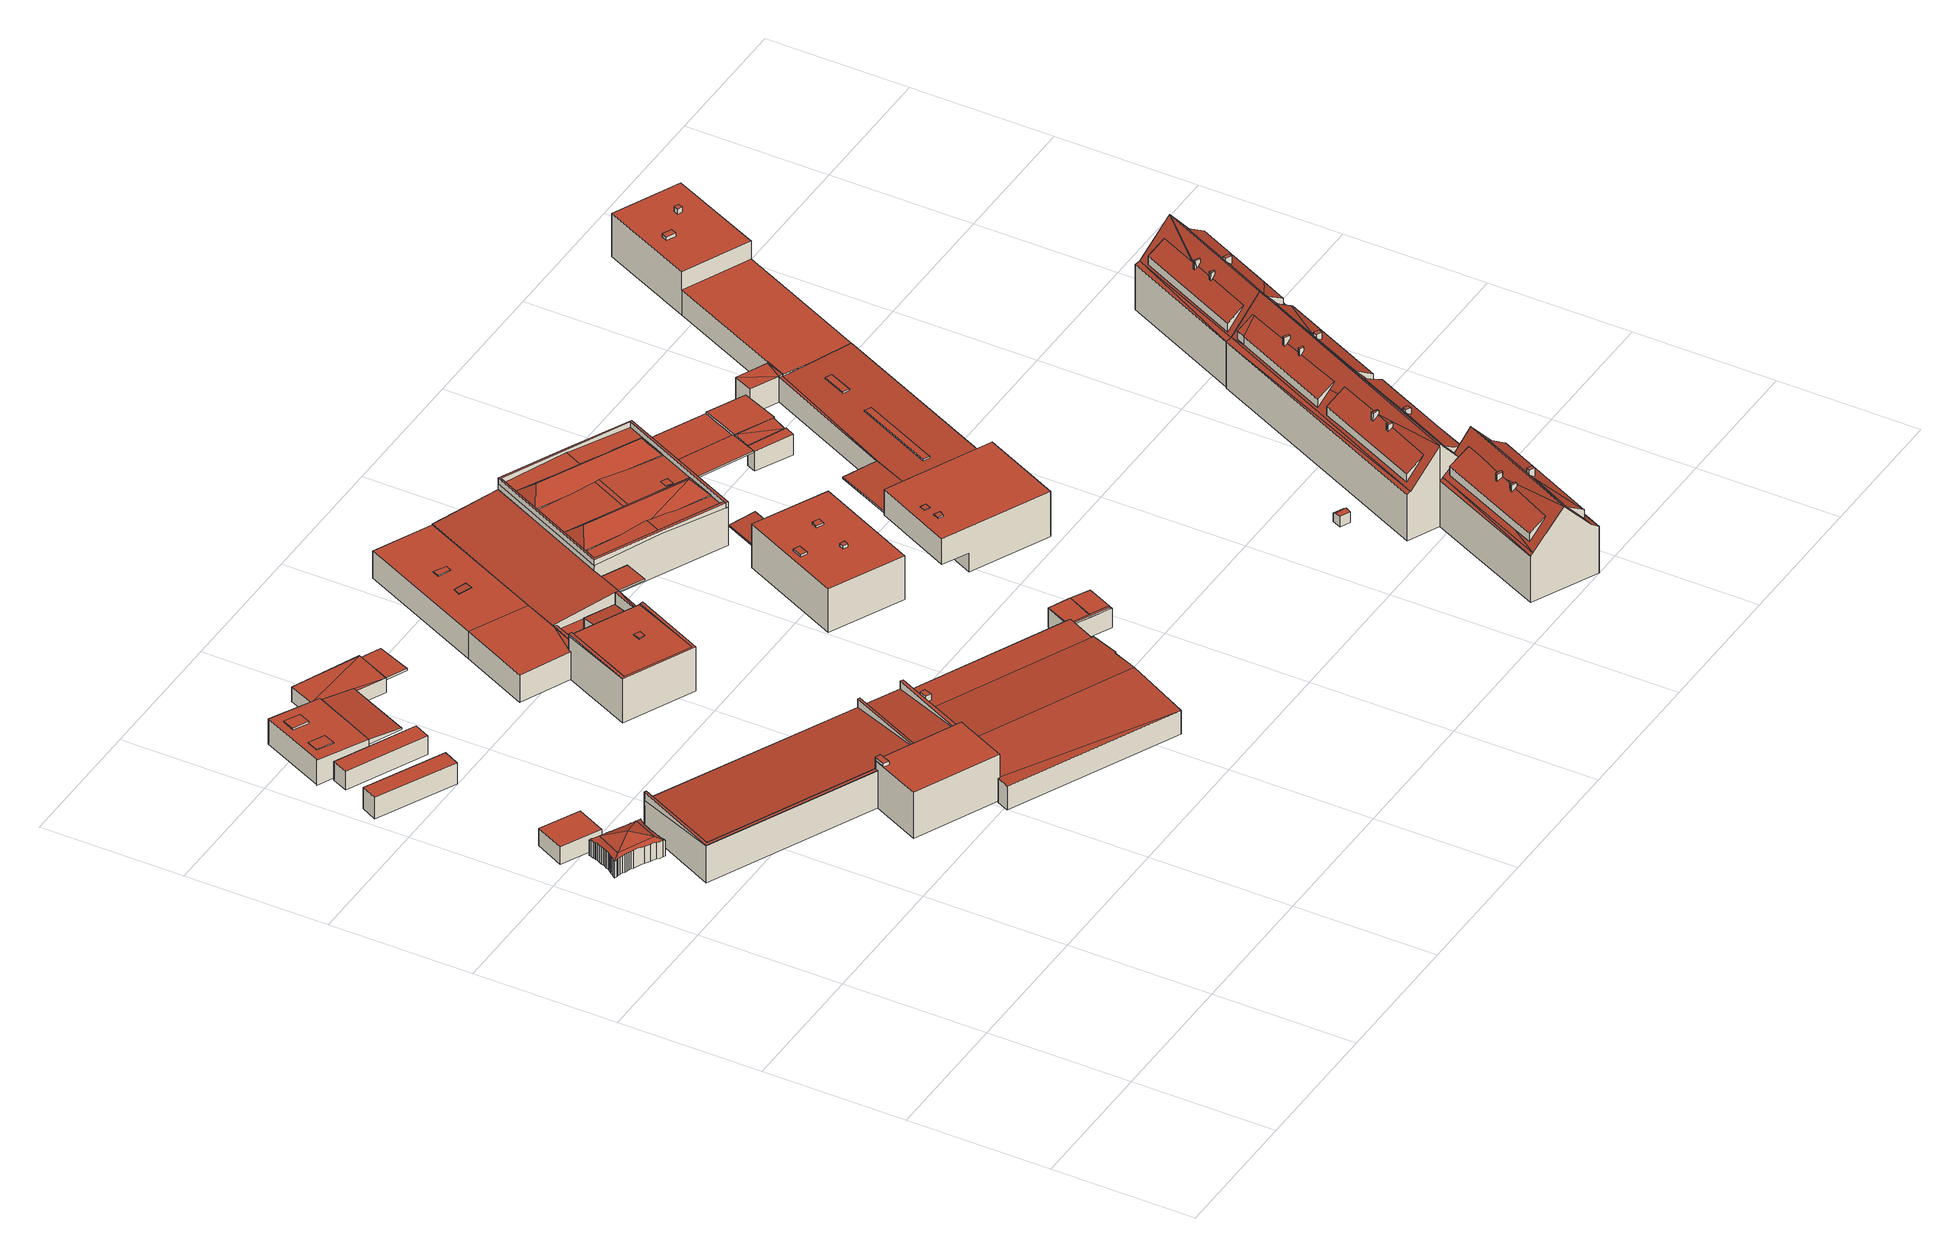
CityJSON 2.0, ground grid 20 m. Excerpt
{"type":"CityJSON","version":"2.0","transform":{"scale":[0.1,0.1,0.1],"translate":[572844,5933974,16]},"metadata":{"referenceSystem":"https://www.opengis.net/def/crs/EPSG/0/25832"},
"CityObjects":{
"building1":{"type":"Building","attributes":{"Grundfläche 2D":"33.436313","Grundhöhe NN":"16.638"},"geometry":[{"type":"Solid","lod":"3","boundaries":[[[[0,1,2,3,4,5,6,7,8,9,10,11,12,13,14,15,16,17,18,19,20,21,22]],[[23,24,25,26,27,28,29,30,31,32,0,22,33,34,35,36,37,38,39,40,41,42,43]],[[44,45,46,47,48,49,50,51,32,31,52,53,54,55,56,57,58,59,60,61,62,63,64]],[[65,66,67,68,69,70,71,72,73,74,75,76,77,78,79,80,81,82,2,1,51,50,83]],[[84,32,51]],[[84,51,1]],[[84,0,32]],[[84,1,0]],[[33,22,85,86]],[[34,33,86,87]],[[35,34,87,88]],[[89,37,36,35,88,90]],[[91,39,38,37,89,92]],[[40,39,91,93]],[[94,43,42,41,40,93,95]],[[23,43,94,96]],[[24,23,96,97]],[[25,24,97,98]],[[26,25,98,99]],[[27,26,99,100]],[[28,27,100,101]],[[29,28,101,102]],[[30,29,102,103]],[[31,30,103,104]],[[52,31,104,105]],[[106,54,53,52,105,107]],[[55,54,106,108]],[[56,55,108,109]],[[57,56,109,110]],[[111,59,58,57,110,112]],[[113,61,60,59,111,114]],[[62,61,113,115]],[[63,62,115,116]],[[64,63,116,117]],[[44,64,117,118]],[[45,44,118,119]],[[46,45,119,120]],[[47,46,120,121]],[[48,47,121,122]],[[49,48,122,123]],[[50,49,123,124]],[[83,50,124,125]],[[65,83,125,126]],[[66,65,126,127]],[[67,66,127,128]],[[68,67,128,129]],[[69,68,129,130]],[[70,69,130,131]],[[71,70,131,132]],[[72,71,132,133]],[[134,135,136,76,75,74,73,72,133,137]],[[138,78,77,76,136,139]],[[140,80,79,78,138,141]],[[142,82,81,80,140,143]],[[2,82,142,144]],[[3,2,144,145]],[[4,3,145,146]],[[5,4,146,147]],[[6,5,147,148]],[[7,6,148,149]],[[8,7,149,150]],[[9,8,150,151]],[[10,9,151,152]],[[153,154,155,14,13,12,11,10,152,156]],[[15,14,155,157]],[[16,15,157,158]],[[17,16,158,159]],[[18,17,159,160]],[[19,18,160,161]],[[20,19,161,162]],[[22,21,163,85]],[[21,20,162,163]],[[141,138,139,136,135,134,137,133,132,131,130,129,128,127,126,125,124,123,122,121,120,119,118,117,116,115,113,114,111,112,110,109,108,106,107,105,104,103,102,101,100,99,98,97,96,94,95,93,91,92,89,90,88,87,86,85,163,162,161,160,159,158,157,155,154,153,156,152,151,150,149,148,147,146,145,144,142,143,140]]]],"semantics":{"surfaces":[{"type":"RoofSurface"},{"type":"WallSurface"},{"type":"GroundSurface"}],"values":[[0,0,0,0,0,0,0,0,1,1,1,1,1,1,1,1,1,1,1,1,1,1,1,1,1,1,1,1,1,1,1,1,1,1,1,1,1,1,1,1,1,1,1,1,1,1,1,1,1,1,1,1,1,1,1,1,1,1,1,1,1,1,1,1,1,1,1,1,1,1,1,1,2]]}}]},
"building2":{"type":"Building","attributes":{"Grundfläche 2D":"27.912880","Grundhöhe NN":"16.638"},"geometry":[{"type":"Solid","lod":"3","boundaries":[[[[164,165,166,167]],[[168,169,167,166]],[[169,170,164,167]],[[170,171,165,164]],[[171,168,166,165]],[[171,170,169,168]]]],"semantics":{"surfaces":[{"type":"RoofSurface"},{"type":"WallSurface"},{"type":"GroundSurface"}],"values":[[0,1,1,1,1,2]]}}]},
"building3":{"type":"Building","attributes":{"Grundfläche 2D":"29.314275","Grundhöhe NN":"16.626"},"geometry":[{"type":"Solid","lod":"3","boundaries":[[[[172,173,174,175]],[[176,177,175,174]],[[177,178,172,175]],[[178,179,173,172]],[[179,176,174,173]],[[179,178,177,176]]]],"semantics":{"surfaces":[{"type":"RoofSurface"},{"type":"WallSurface"},{"type":"GroundSurface"}],"values":[[0,1,1,1,1,2]]}}]},
"building4":{"type":"Building","attributes":{"Grundfläche 2D":"29.510464","Grundhöhe NN":"16.662"},"geometry":[{"type":"Solid","lod":"3","boundaries":[[[[180,181,182,183]],[[184,185,183,182]],[[185,186,180,183]],[[186,187,181,180]],[[187,184,182,181]],[[187,186,185,184]]]],"semantics":{"surfaces":[{"type":"RoofSurface"},{"type":"WallSurface"},{"type":"GroundSurface"}],"values":[[0,1,1,1,1,2]]}}]},
"building5":{"type":"Building","attributes":{"Grundfläche 2D":"593.876796","Grundhöhe NN":"16.412"},"children":["building5-1","building5-2","building5-3"],"geometry":[{"type":"Solid","lod":"3","boundaries":[[[[188,189,190,191,192,193]],[[194,195,196,197,198,199,200,201,202,203,204,205,206]],[[207,208,198]],[[208,199,198]],[[209,210,211,212,213,214,215,216]],[[206,205,192,191]],[[205,204,193,192]],[[188,193,204,217]],[[217,218,189,188]],[[218,219,190,189]],[[208,207,220,221]],[[200,199,208,221,222]],[[217,204,203,202,201,200,222,223]],[[218,217,223,224]],[[219,218,224,225]],[[220,207,198,226,210,209,216,215,227,228]],[[197,196,195,194,206,191,212,211,210,226,198]],[[219,225,229,214,213,212,191,190]],[[215,214,229,227]],[[227,229,225,224,223,222,221,220,228]]]],"semantics":{"surfaces":[{"type":"RoofSurface"},{"type":"WallSurface"},{"type":"GroundSurface"}],"values":[[0,0,0,0,0,1,1,1,1,1,1,1,1,1,1,1,1,1,1,2]]}}]},
"building5-1":{"type":"BuildingInstallation","parents":["building5"],"geometry":[{"type":"MultiSurface","lod":"3","boundaries":[[[230,231,232,233]],[[233,232,196,202]],[[230,233,202,203]],[[231,230,203,195]],[[232,231,195,196]]],"semantics":{"surfaces":[{"type":"RoofSurface"},{"type":"WallSurface"}],"values":[0,1,1,1,1]}}]},
"building5-2":{"type":"BuildingInstallation","parents":["building5"],"geometry":[{"type":"MultiSurface","lod":"3","boundaries":[[[234,235,236,237,238,226,239]],[[200,201,237,236]],[[201,240,197,238,237]],[[197,198,226,238]],[[226,198,207,239]],[[207,208,234,239]],[[208,199,200,236,235,234]]],"semantics":{"surfaces":[{"type":"RoofSurface"},{"type":"WallSurface"}],"values":[0,1,1,1,1,1,1]}}]},
"building5-3":{"type":"BuildingInstallation","parents":["building5"],"geometry":[{"type":"MultiSurface","lod":"3","boundaries":[[[241,242,243,244]],[[213,245,242,241]],[[243,242,245,211]],[[211,212,244,243]],[[212,213,241,244]]],"semantics":{"surfaces":[{"type":"RoofSurface"},{"type":"WallSurface"}],"values":[0,1,1,1,1]}}]},
"building6":{"type":"Building","attributes":{"Grundfläche 2D":"131.940688","Grundhöhe NN":"16.662"},"children":["building6-1","building6-2","building6-3","building6-4","building6-5"],"geometry":[{"type":"Solid","lod":"3","boundaries":[[[[246,247,248,249,250,251,252]],[[253,254,255,256]],[[254,253,257]],[[258,257,259]],[[254,257,258]],[[256,260,261,262,253]],[[257,253,262,261,263,259]],[[258,259,263,264]],[[264,265,266,255,254,258]],[[249,248,256,255,266,265,267,250]],[[268,252,251,250,267,269]],[[252,268,270,271,246]],[[260,256,248,247,246,271,270]],[[268,269,267,265,264,263,261,260,270]]]],"semantics":{"surfaces":[{"type":"RoofSurface"},{"type":"WallSurface"},{"type":"GroundSurface"}],"values":[[0,0,0,0,0,1,1,1,1,1,1,1,1,2]]}}]},
"building6-1":{"type":"BuildingInstallation","parents":["building6"],"geometry":[{"type":"MultiSurface","lod":"3","boundaries":[[[272,273,274,275]],[[275,274,276,277]],[[272,275,277,278]],[[273,272,278,279]],[[274,273,279,276]]],"semantics":{"surfaces":[{"type":"RoofSurface"},{"type":"WallSurface"}],"values":[0,1,1,1,1]}}]},
"building6-2":{"type":"BuildingInstallation","parents":["building6"],"geometry":[{"type":"MultiSurface","lod":"3","boundaries":[[[280,281,282,283]],[[283,282,284,285]],[[285,286,280,283]],[[281,280,286,287]],[[287,284,282,281]]],"semantics":{"surfaces":[{"type":"RoofSurface"},{"type":"WallSurface"}],"values":[0,1,1,1,1]}}]},
"building6-3":{"type":"BuildingInstallation","parents":["building6"],"geometry":[{"type":"MultiSurface","lod":"3","boundaries":[[[288,289,253,290]],[[291,262,253,289]],[[262,292,290,253]],[[292,293,288,290]],[[293,291,289,288]],[[291,293,292,262]]],"semantics":{"surfaces":[{"type":"RoofSurface"},{"type":"WallSurface"},{"type":"OuterCeilingSurface"}],"values":[0,1,1,1,1,2]}}]},
"building6-4":{"type":"BuildingInstallation","parents":["building6"],"geometry":[{"type":"MultiSurface","lod":"3","boundaries":[[[294,255,254,295]],[[296,266,255,294]],[[297,298,295,254]],[[298,296,294,295]],[[266,297,254,255]],[[266,296,298,297]]],"semantics":{"surfaces":[{"type":"RoofSurface"},{"type":"WallSurface"},{"type":"OuterCeilingSurface"}],"values":[0,1,1,1,1,2]}}]},
"building6-5":{"type":"BuildingInstallation","parents":["building6"],"geometry":[{"type":"MultiSurface","lod":"3","boundaries":[[[299,247,246,300]],[[271,301,300,246]],[[301,302,299,300]],[[302,303,247,299]],[[303,271,246,247]],[[303,302,301,271]]],"semantics":{"surfaces":[{"type":"RoofSurface"},{"type":"WallSurface"},{"type":"OuterCeilingSurface"}],"values":[0,1,1,1,1,2]}}]},
"building7":{"type":"Building","attributes":{"Grundfläche 2D":"566.481552","Grundhöhe NN":"16.258"},"children":["building7-1"],"geometry":[{"type":"Solid","lod":"3","boundaries":[[[[304,305,306,307]],[[308,309,306,305]],[[310,311,312,313,314,315,304,307,316]],[[317,318,319,313,312]],[[320,316,307,306,321,322]],[[310,316,320,323]],[[311,310,323,324]],[[312,311,324,325]],[[317,312,325,326]],[[327,319,318,317,326,328]],[[314,313,319,327,329]],[[315,314,329,330]],[[331,305,304,315,330,332]],[[308,305,331,333]],[[309,308,333,334]],[[306,309,334,321]],[[326,325,324,323,320,322,321,334,333,331,332,330,329,327,328]]]],"semantics":{"surfaces":[{"type":"RoofSurface"},{"type":"WallSurface"},{"type":"GroundSurface"}],"values":[[0,0,0,0,1,1,1,1,1,1,1,1,1,1,1,1,2]]}}]},
"building7-1":{"type":"BuildingInstallation","parents":["building7"],"geometry":[{"type":"MultiSurface","lod":"3","boundaries":[[[335,336,337,338]],[[338,337,339,340]],[[335,338,340,341]],[[336,335,341,342]],[[337,336,342,339]]],"semantics":{"surfaces":[{"type":"RoofSurface"},{"type":"WallSurface"}],"values":[0,1,1,1,1]}}]},
"building8":{"type":"Building","attributes":{"Grundfläche 2D":"681.364540","Grundhöhe NN":"16.301"},"children":["building8-1","building8-2","building8-3","building8-4","building8-5","building8-6","building8-7"],"geometry":[{"type":"Solid","lod":"3","boundaries":[[[[343,344,345,346,347,348,349,350,351]],[[352,353,354,355]],[[356,357,358,359,348,347,360,361,362]],[[363,364,365,366,367,368,369,370,371,372]],[[352,373,374,375,376,353]],[[377,376,375]],[[378,379,380,381,382,383,384,385,386]],[[346,345,361,360]],[[346,360,347]],[[349,348,359]],[[350,349,359,358]],[[343,351,350,358,387]],[[344,361,345]],[[381,380,379,378,367,388,389,390]],[[381,390,391,354,382]],[[376,384,383,382,354,353]],[[385,384,376,370,369,368,367,378,386]],[[355,354,391,392]],[[352,355,392,393]],[[373,352,393,394]],[[374,373,394,395]],[[377,371,370,376]],[[358,357,356,362,396,366,365,364,363,372,371,377,375]],[[395,397,343,387,358,375,374]],[[397,398,344,343]],[[362,361,344,398,399,366,396]],[[367,366,399,388]],[[391,390,389,388,399,398,397,395,394,393,392]]]],"semantics":{"surfaces":[{"type":"RoofSurface"},{"type":"WallSurface"},{"type":"GroundSurface"}],"values":[[0,0,0,0,0,0,0,1,1,1,1,1,1,1,1,1,1,1,1,1,1,1,1,1,1,1,1,2]]}}]},
"building8-1":{"type":"BuildingInstallation","parents":["building8"],"geometry":[{"type":"MultiSurface","lod":"3","boundaries":[[[400,401,384,402]],[[402,384,376,370,371,377]],[[371,372,400,402,377]],[[401,400,372,369]],[[370,376,384,401,369]]],"semantics":{"surfaces":[{"type":"RoofSurface"},{"type":"WallSurface"}],"values":[0,1,1,1,1]}}]},
"building8-2":{"type":"BuildingInstallation","parents":["building8"],"geometry":[{"type":"MultiSurface","lod":"3","boundaries":[[[403,378,386]],[[396,378,403]],[[368,386,378,367]],[[368,365,403,386]],[[365,366,396,403]],[[378,396,366,367]]],"semantics":{"surfaces":[{"type":"RoofSurface"},{"type":"WallSurface"}],"values":[0,0,1,1,1,1]}}]},
"building8-3":{"type":"BuildingInstallation","parents":["building8"],"geometry":[{"type":"MultiSurface","lod":"3","boundaries":[[[404,405,406,407]],[[364,408,407,406]],[[404,407,408,409]],[[409,363,405,404]],[[364,406,405,363]]],"semantics":{"surfaces":[{"type":"RoofSurface"},{"type":"WallSurface"}],"values":[0,1,1,1,1]}}]},
"building8-4":{"type":"BuildingInstallation","parents":["building8"],"geometry":[{"type":"MultiSurface","lod":"3","boundaries":[[[410,411,412,413]],[[414,415,413,412]],[[410,413,415,416]],[[411,410,416,417]],[[417,414,412,411]]],"semantics":{"surfaces":[{"type":"RoofSurface"},{"type":"WallSurface"}],"values":[0,1,1,1,1]}}]},
"building8-5":{"type":"BuildingInstallation","parents":["building8"],"geometry":[{"type":"MultiSurface","lod":"3","boundaries":[[[418,419,420,421]],[[421,420,422,423]],[[423,424,418,421]],[[419,418,424,425]],[[425,422,420,419]]],"semantics":{"surfaces":[{"type":"RoofSurface"},{"type":"WallSurface"}],"values":[0,1,1,1,1]}}]},
"building8-6":{"type":"BuildingInstallation","parents":["building8"],"geometry":[{"type":"MultiSurface","lod":"3","boundaries":[[[426,427,428,429]],[[429,428,430,431]],[[429,431,432,426]],[[432,433,427,426]],[[433,430,428,427]]],"semantics":{"surfaces":[{"type":"RoofSurface"},{"type":"WallSurface"}],"values":[0,1,1,1,1]}}]},
"building8-7":{"type":"BuildingInstallation","parents":["building8"],"geometry":[{"type":"MultiSurface","lod":"3","boundaries":[[[434,435,436,437]],[[438,439,437,436]],[[439,440,434,437]],[[440,441,435,434]],[[441,438,436,435]],[[441,440,439,438]]],"semantics":{"surfaces":[{"type":"RoofSurface"},{"type":"WallSurface"},{"type":"OuterCeilingSurface"}],"values":[0,1,1,1,1,2]}}]},
"building9":{"type":"Building","attributes":{"Grundfläche 2D":"28.360470","Grundhöhe NN":"16.217"},"children":["building9-1"],"geometry":[{"type":"Solid","lod":"3","boundaries":[[[[442,443,444]],[[445,446,447,448,449,450,443,442]],[[448,447,451,449]],[[451,447,452,453,454,449]],[[442,444,455,456]],[[445,442,456,457]],[[458,453,452,447,446,445,457,459]],[[454,453,458,460]],[[461,462,443,450,449,454,460,463]],[[444,443,462,455]],[[462,461,463,460,458,459,457,456,455]]]],"semantics":{"surfaces":[{"type":"RoofSurface"},{"type":"WallSurface"},{"type":"GroundSurface"}],"values":[[0,0,0,0,1,1,1,1,1,1,2]]}}]},
"building9-1":{"type":"BuildingInstallation","parents":["building9"],"geometry":[{"type":"MultiSurface","lod":"3","boundaries":[[[464,465,466,467,468,469,470]],[[447,452,468,467,446]],[[452,471,469,468]],[[470,469,471,451]],[[464,470,451,448]],[[465,464,448,472]],[[472,473,446,467,466,465]]],"semantics":{"surfaces":[{"type":"RoofSurface"},{"type":"WallSurface"}],"values":[0,1,1,1,1,1,1]}}]},
"building10":{"type":"Building","attributes":{"Grundfläche 2D":"180.081010","Grundhöhe NN":"16.484"},"children":["building10-1","building10-2","building10-3","building10-4","building10-5"],"geometry":[{"type":"Solid","lod":"3","boundaries":[[[[474,475,476,477]],[[477,478,479,474]],[[474,479,480,475]],[[476,475,480,481]],[[477,476,481,478]],[[479,478,481,480]]]],"semantics":{"surfaces":[{"type":"RoofSurface"},{"type":"WallSurface"},{"type":"GroundSurface"}],"values":[[0,1,1,1,1,2]]}}]},
"building10-1":{"type":"BuildingInstallation","parents":["building10"],"geometry":[{"type":"MultiSurface","lod":"3","boundaries":[[[482,483,484,485]],[[486,487,485,484]],[[487,488,482,485]],[[483,482,488,489]],[[484,483,489,486]]],"semantics":{"surfaces":[{"type":"RoofSurface"},{"type":"WallSurface"}],"values":[0,1,1,1,1]}}]},
"building10-2":{"type":"BuildingInstallation","parents":["building10"],"geometry":[{"type":"MultiSurface","lod":"3","boundaries":[[[490,491,492,493]],[[493,492,494,495]],[[490,493,495,496]],[[491,490,496,497]],[[492,491,497,494]]],"semantics":{"surfaces":[{"type":"RoofSurface"},{"type":"WallSurface"}],"values":[0,1,1,1,1]}}]},
"building10-3":{"type":"BuildingInstallation","parents":["building10"],"geometry":[{"type":"MultiSurface","lod":"3","boundaries":[[[498,499,500,501]],[[501,500,502,503]],[[498,501,503,504]],[[499,498,504,505]],[[500,499,505,502]]],"semantics":{"surfaces":[{"type":"RoofSurface"},{"type":"WallSurface"}],"values":[0,1,1,1,1]}}]},
"building10-4":{"type":"BuildingInstallation","parents":["building10"],"geometry":[{"type":"MultiSurface","lod":"3","boundaries":[[[506,507,508,509]],[[510,511,509,508]],[[511,512,506,509]],[[512,513,507,506]],[[513,510,508,507]],[[513,512,511,510]]],"semantics":{"surfaces":[{"type":"RoofSurface"},{"type":"WallSurface"},{"type":"OuterCeilingSurface"}],"values":[0,1,1,1,1,2]}}]},
"building10-5":{"type":"BuildingInstallation","parents":["building10"],"geometry":[{"type":"MultiSurface","lod":"3","boundaries":[[[514,515,516,517]],[[518,519,516,515]],[[519,520,517,516]],[[520,521,514,517]],[[521,518,515,514]],[[518,521,520,519]]],"semantics":{"surfaces":[{"type":"RoofSurface"},{"type":"WallSurface"},{"type":"OuterCeilingSurface"}],"values":[0,1,1,1,1,2]}}]},
"building11":{"type":"Building","attributes":{"Grundfläche 2D":"397.607026","Grundhöhe NN":"16.667"},"children":["building11-1","building11-2"],"geometry":[{"type":"MultiSurface","lod":"3","boundaries":[[[522,523,524]],[[524,523,525,526,527]],[[528,529,523,522,530,531]],[[529,528,532,533,534]],[[535,525,523,529,536,537,538]],[[536,529,534]],[[539,540,541]],[[540,542,543,544,545,546,547,548,541]],[[549,550,551,552,542,540,539,553,554]],[[543,542,552]],[[555,556,557,558,559,560,561,562,563]],[[564,565,535,538,537,566,567,533,532,554,553,568,569,548,547,546,570,571]],[[554,532,528,549]],[[572,527,526,525,535,565,573,574,575,576,577,570,546,545,544,578,579,580,581,551,550,549,528,531,530,582]],[[573,583,574]],[[584,574,583]],[[585,574,584]],[[586,587,575]],[[575,587,576]],[[572,582,522,524]],[[582,530,522]],[[534,533,567]],[[567,566,536,534]],[[566,537,536]],[[524,527,572]],[[569,568,539,541]],[[568,553,539]],[[581,552,551]],[[579,543,552,581,580]],[[543,579,578]],[[543,578,544]],[[541,548,569]],[[565,564,559,558,573]],[[560,559,564,571]],[[570,577,576,561,560,571]],[[588,589,555,563,562,587]],[[589,590,556,555]],[[590,591,583,557,556]],[[590,589,592,593]],[[594,585,584,583,591,590,593,595]],[[586,575,574,585,594,596]],[[597,592,589,588,587,586,596,598]],[[592,597,598,596,594,595,593]]],"semantics":{"surfaces":[{"type":"RoofSurface"},{"type":"WallSurface"},{"type":"GroundSurface"}],"values":[0,0,0,0,0,0,0,0,0,0,0,0,0,0,0,0,0,0,0,1,1,1,1,1,1,1,1,1,1,1,1,1,1,1,1,1,1,1,1,1,1,1,2]}}]},
"building11-1":{"type":"BuildingInstallation","parents":["building11"],"geometry":[{"type":"MultiSurface","lod":"3","boundaries":[[[558,557,599,600,601,562,561]],[[585,574,575,586,601,600]],[[586,587,562,601]],[[602,573,558,561,576,603]],[[583,584,585,600,599,557]]],"semantics":{"surfaces":[{"type":"RoofSurface"},{"type":"WallSurface"}],"values":[0,1,1,1,1]}}]},
"building11-2":{"type":"BuildingInstallation","parents":["building11"],"geometry":[{"type":"MultiSurface","lod":"3","boundaries":[[[604,605,606,607]],[[606,605,608,609]],[[604,607,610,611]],[[607,606,609,610]],[[605,604,611,608]]],"semantics":{"surfaces":[{"type":"RoofSurface"},{"type":"WallSurface"}],"values":[0,1,1,1,1]}}]},
"building12":{"type":"Building","attributes":{"Grundfläche 2D":"97.226725","Grundhöhe NN":"16.680"},"children":["building12-1","building12-2"],"geometry":[{"type":"Solid","lod":"3","boundaries":[[[[612,613,614,615,616]],[[617,618,619,620]],[[620,619,621,596]],[[617,620,596,622]],[[618,617,622,623]],[[613,624,621,619,614]],[[623,625,626,627,628,615,614,619,618]],[[627,626,625,629,630,612,616,615,628]],[[613,612,630,624]],[[625,623,622,596,621,624,630,629]]]],"semantics":{"surfaces":[{"type":"RoofSurface"},{"type":"WallSurface"},{"type":"GroundSurface"}],"values":[[0,0,1,1,1,1,1,1,1,2]]}}]},
"building12-1":{"type":"BuildingInstallation","parents":["building12"],"geometry":[{"type":"MultiSurface","lod":"3","boundaries":[[[615,631,616]],[[632,631,615]],[[616,631,633,634]],[[615,616,634,627,628]],[[615,628,635,632]],[[633,631,632,635,636]],[[636,627,634,633]]],"semantics":{"surfaces":[{"type":"RoofSurface"},{"type":"WallSurface"},{"type":"OuterCeilingSurface"}],"values":[0,0,1,1,1,1,2]}}]},
"building12-2":{"type":"BuildingInstallation","parents":["building12"],"geometry":[{"type":"MultiSurface","lod":"3","boundaries":[[[637,635,628,638,639,640]],[[639,638,618,617]],[[640,639,617,641]],[[637,640,641,642]],[[628,627,626,618,638]],[[635,637,642,643,636]],[[627,636,643,626]],[[618,626,643,642,641,617]]],"semantics":{"surfaces":[{"type":"RoofSurface"},{"type":"WallSurface"},{"type":"OuterCeilingSurface"}],"values":[0,1,1,1,1,1,1,2]}}]},
"building13":{"type":"Building","attributes":{"Grundfläche 2D":"8.537221","Grundhöhe NN":"16.680"},"geometry":[{"type":"Solid","lod":"3","boundaries":[[[[644,645,646,631,632]],[[646,645,647,648]],[[636,635,632,631,646,648,649,643]],[[632,635,636,643,649,650,644]],[[645,644,650,647]],[[648,647,650,649]]]],"semantics":{"surfaces":[{"type":"RoofSurface"},{"type":"WallSurface"},{"type":"GroundSurface"}],"values":[[0,1,1,1,1,2]]}}]},
"building14":{"type":"Building","attributes":{"Grundfläche 2D":"469.743127","Grundhöhe NN":"16.338"},"children":["building14-1","building14-2","building14-3","building14-4"],"geometry":[{"type":"Solid","lod":"3","boundaries":[[[[651,652,653,654,655]],[[656,657,658,659,660]],[[661,662,663,664,665],[666,667,668,669,670,671]],[[661,672,673,674]],[[674,662,661]],[[675,676,677]],[[678,676,675]],[[678,675,679]],[[678,679,680]],[[653,652,651,668,667,666]],[[670,654,653,666,671]],[[655,654,670,669]],[[669,668,651,655]],[[665,664,681,682]],[[661,665,682,683]],[[672,661,683,684]],[[673,685,686,687,674]],[[688,689,662,674,687,686]],[[690,691,663,662,689,688]],[[656,660,692,693]],[[693,681,664,663,691,690,694,695,696,658,657,656]],[[696,697,659,658]],[[698,699,692,660,659,697]],[[676,672,684,700,677]],[[701,679,675,677,700,702]],[[680,679,701,703]],[[673,672,676,678,680,703,685]],[[695,694,699,698]],[[682,681,693,692,699,694,690,688,686,685,703,701,702,700,684,683]],[[695,698,697,696]]]],"semantics":{"surfaces":[{"type":"RoofSurface"},{"type":"WallSurface"},{"type":"GroundSurface"},{"type":"OuterCeilingSurface"}],"values":[[0,0,0,0,0,0,0,0,0,1,1,1,1,1,1,1,1,1,1,1,1,1,1,1,1,1,1,1,2,3]]}}]},
"building14-1":{"type":"BuildingInstallation","parents":["building14"],"geometry":[{"type":"MultiSurface","lod":"3","boundaries":[[[704,705,706,707]],[[707,706,708,709]],[[704,707,709,710]],[[705,704,710,711]],[[706,705,711,708]]],"semantics":{"surfaces":[{"type":"RoofSurface"},{"type":"WallSurface"}],"values":[0,1,1,1,1]}}]},
"building14-2":{"type":"BuildingInstallation","parents":["building14"],"geometry":[{"type":"MultiSurface","lod":"3","boundaries":[[[712,713,714,715]],[[713,712,716,717]],[[715,714,718,719]],[[712,715,719,716]],[[714,713,717,718]]],"semantics":{"surfaces":[{"type":"RoofSurface"},{"type":"WallSurface"}],"values":[0,1,1,1,1]}}]},
"building14-3":{"type":"BuildingInstallation","parents":["building14"],"geometry":[{"type":"MultiSurface","lod":"3","boundaries":[[[720,721,722,723]],[[723,722,724,725]],[[720,723,725,726]],[[721,720,726,727]],[[722,721,727,724]]],"semantics":{"surfaces":[{"type":"RoofSurface"},{"type":"WallSurface"}],"values":[0,1,1,1,1]}}]},
"building14-4":{"type":"BuildingInstallation","parents":["building14"],"geometry":[{"type":"MultiSurface","lod":"3","boundaries":[[[728,663,674,729]],[[662,674,663]],[[687,730,729,674]],[[730,731,728,729]],[[731,691,663,728]],[[691,689,662,663]],[[689,687,674,662]],[[689,691,731,730,687]]],"semantics":{"surfaces":[{"type":"RoofSurface"},{"type":"WallSurface"},{"type":"OuterCeilingSurface"}],"values":[0,0,1,1,1,1,1,2]}}]},
"building15":{"type":"Building","attributes":{"Grundfläche 2D":"2.123725","Grundhöhe NN":"16.305"},"geometry":[{"type":"Solid","lod":"3","boundaries":[[[[732,733,734,735]],[[736,732,737]],[[733,732,736]],[[735,734,738,739]],[[737,732,735,739,740]],[[736,737,740,741]],[[738,734,733,736,741]],[[740,739,738,741]]]],"semantics":{"surfaces":[{"type":"RoofSurface"},{"type":"WallSurface"},{"type":"GroundSurface"}],"values":[[0,0,0,1,1,1,1,2]]}}]},
"building16":{"type":"Building","attributes":{"Grundfläche 2D":"578.654432","Grundhöhe NN":"16.111"},"children":["building16-1","building16-2","building16-3","building16-4","building16-5","building16-6","building16-7","building16-8","building16-9"],"geometry":[{"type":"MultiSurface","lod":"3","boundaries":[[[742,743,744]],[[745,746,747,748,749,750,751,744,743,752,753,754,755,756,757,758,759,760,761,762]],[[763,764,765,766,767,768,769,770,771,772,773]],[[774,772,775,776]],[[771,775,772]],[[777,778,779,780,781,782,783,784,785,786,787,788,789,790,791]],[[792,781,780]],[[793,794,795,796,797,798,799,800,801,802,803,804,805,806,807,808,809,810,811]],[[812,813,814,815]],[[816,817,818]],[[819,820,821,822,813,812,823,824,825]],[[814,813,826,818,817]],[[827,828,829,830,831,811,810,809,832,833,834,835]],[[823,830,829,836,824]],[[817,816,837,838]],[[832,821,820,833]],[[839,800,799,831,840,841,838,837]],[[831,799,798]],[[793,831,798,794]],[[831,793,811]],[[836,829,842]],[[829,828,827,843,844,835,834,845,846,842]],[[847,848,849,850]],[[851,852,853,854,855,856,857,858,859,847,850,860]],[[861,862,863]],[[862,864,865]],[[862,865,863]],[[866,863,865,867,868]],[[869,870,871,771,770,767,766,765]],[[864,862,869,765,764]],[[872,776,775,871,866,868]],[[871,775,771]],[[841,873,761,760,759,754,753,752,871,870,874,838]],[[750,749,875,876,877,871,752,743,742]],[[878,873,841]],[[841,879,877,876,880,878]],[[881,882,883,879]],[[883,877,879]],[[884,885,830,886,887,888,848,847,859,856,855,852,851,889,890,787,786,891]],[[885,831,830]],[[892,893,886]],[[780,884,891,786,785,792]],[[790,894,895,890,889,896,887,886,893,885,884,780,779,791]],[[897,893,892]],[[749,748,875]],[[873,878,880,746,745,762,761]],[[880,876,875,748,747,746]],[[867,772,774,776,872,868]],[[867,865,773,772]],[[764,763,773,865,864]],[[895,894,789,788]],[[790,789,894]],[[788,787,890,895]],[[837,816,818,826,804,803,802,801,800,839]],[[826,813,805,804]],[[813,822,806,805]],[[808,807,806,822,821,832,809]],[[820,819,845,834,833]],[[819,825,846,845]],[[836,842,846,825,824]],[[888,887,850,849]],[[860,850,887,896]],[[851,860,896,889]],[[849,848,888]],[[861,863,898,899]],[[814,817,838,874,870,869,862,861,899,900,815]],[[883,882,901,902]],[[863,866,871,877,883,902,898]],[[812,815,900,903]],[[892,886,830,823,812,903,904]],[[897,892,904,905]],[[893,897,905,901,882,885]],[[841,840,831,885,882,881,879]],[[903,900,899,898,902,901,905,904]]],"semantics":{"surfaces":[{"type":"RoofSurface"},{"type":"WallSurface"},{"type":"GroundSurface"}],"values":[0,0,0,0,0,0,0,0,0,0,0,0,0,0,0,0,0,0,0,0,0,0,0,0,0,0,0,0,0,0,0,0,0,0,0,0,0,0,0,0,0,0,0,0,1,1,1,1,1,1,1,1,1,1,1,1,1,1,1,1,1,1,1,1,1,1,1,1,1,1,1,1,1,2]}}]},
"building16-1":{"type":"BuildingInstallation","parents":["building16"],"geometry":[{"type":"MultiSurface","lod":"3","boundaries":[[[906,907,908,909]],[[910,911,909,908]],[[744,906,909,911,742]],[[751,907,906,744]],[[910,908,907,751,750]]],"semantics":{"surfaces":[{"type":"RoofSurface"},{"type":"WallSurface"}],"values":[0,1,1,1,1]}}]},
"building16-2":{"type":"BuildingInstallation","parents":["building16"],"geometry":[{"type":"MultiSurface","lod":"3","boundaries":[[[912,913,914,915,916,917]],[[758,757,915,914,913,918,759]],[[916,915,757,756]],[[917,916,756,755]],[[912,917,755,919]],[[755,754,919]],[[919,918,913,912]]],"semantics":{"surfaces":[{"type":"RoofSurface"},{"type":"WallSurface"}],"values":[0,1,1,1,1,1,1]}}]},
"building16-3":{"type":"BuildingInstallation","parents":["building16"],"geometry":[{"type":"MultiSurface","lod":"3","boundaries":[[[920,921,922,923]],[[924,925,923,922]],[[854,920,923,925,855]],[[921,920,854,853]],[[924,922,921,853,852]]],"semantics":{"surfaces":[{"type":"RoofSurface"},{"type":"WallSurface"}],"values":[0,1,1,1,1]}}]},
"building16-4":{"type":"BuildingInstallation","parents":["building16"],"geometry":[{"type":"MultiSurface","lod":"3","boundaries":[[[926,927,928,929]],[[927,926,783,782]],[[781,884,928,927,782]],[[781,792,884]],[[884,891,929,928]],[[926,929,891,784]],[[891,785,784]],[[784,783,926]]],"semantics":{"surfaces":[{"type":"RoofSurface"},{"type":"WallSurface"}],"values":[0,1,1,1,1,1,1,1]}}]},
"building16-5":{"type":"BuildingInstallation","parents":["building16"],"geometry":[{"type":"MultiSurface","lod":"3","boundaries":[[[930,931,932,933,934,935]],[[797,935,934,933,936,798]],[[930,935,797,796]],[[794,937,932,931,930,796,795]],[[937,936,933,932]]],"semantics":{"surfaces":[{"type":"RoofSurface"},{"type":"WallSurface"}],"values":[0,1,1,1,1]}}]},
"building16-6":{"type":"BuildingInstallation","parents":["building16"],"geometry":[{"type":"MultiSurface","lod":"3","boundaries":[[[938,939,940,941]],[[942,943,941,940]],[[858,938,941,943,859]],[[939,938,858,857]],[[942,940,939,857,856]]],"semantics":{"surfaces":[{"type":"RoofSurface"},{"type":"WallSurface"}],"values":[0,1,1,1,1]}}]},
"building16-7":{"type":"BuildingInstallation","parents":["building16"],"geometry":[{"type":"MultiSurface","lod":"3","boundaries":[[[944,945,946,947]],[[948,779,947,946]],[[778,944,947,779]],[[945,944,778,777]],[[948,946,945,777,791]]],"semantics":{"surfaces":[{"type":"RoofSurface"},{"type":"WallSurface"}],"values":[0,1,1,1,1]}}]},
"building16-8":{"type":"BuildingInstallation","parents":["building16"],"geometry":[{"type":"MultiSurface","lod":"3","boundaries":[[[949,950,951,952]],[[953,954,952,951]],[[844,949,952,954,835]],[[950,949,844,843]],[[953,951,950,843,827]]],"semantics":{"surfaces":[{"type":"RoofSurface"},{"type":"WallSurface"}],"values":[0,1,1,1,1]}}]},
"building16-9":{"type":"BuildingInstallation","parents":["building16"],"geometry":[{"type":"MultiSurface","lod":"3","boundaries":[[[955,956,957,958]],[[769,956,955,959,770]],[[957,956,769,768]],[[767,960,958,957,768]],[[960,959,955,958]]],"semantics":{"surfaces":[{"type":"RoofSurface"},{"type":"WallSurface"}],"values":[0,1,1,1,1]}}]},
"building17":{"type":"Building","attributes":{"Grundfläche 2D":"368.340307","Grundhöhe NN":"16.505"},"children":["building17-1","building17-2"],"geometry":[{"type":"Solid","lod":"3","boundaries":[[[[961,962,963,964]],[[965,966,967,968,969,970]],[[963,971,972,968,964]],[[964,968,967,961]],[[961,967,973,974,962]],[[963,962,974,971]],[[969,968,972,975]],[[970,969,975,976]],[[965,970,976,977]],[[966,965,977,978]],[[967,966,978,973]],[[974,973,978,977,976,975,972,971]]]],"semantics":{"surfaces":[{"type":"RoofSurface"},{"type":"WallSurface"},{"type":"GroundSurface"}],"values":[[0,0,1,1,1,1,1,1,1,1,1,2]]}}]},
"building17-1":{"type":"BuildingInstallation","parents":["building17"],"geometry":[{"type":"MultiSurface","lod":"3","boundaries":[[[979,980,981,982]],[[983,984,982,981]],[[984,985,979,982]],[[980,979,985,986]],[[981,980,986,983]]],"semantics":{"surfaces":[{"type":"RoofSurface"},{"type":"WallSurface"}],"values":[0,1,1,1,1]}}]},
"building17-2":{"type":"BuildingInstallation","parents":["building17"],"geometry":[{"type":"MultiSurface","lod":"3","boundaries":[[[987,988,989,990]],[[990,989,991,992]],[[987,990,992,993]],[[988,987,993,994]],[[989,988,994,991]]],"semantics":{"surfaces":[{"type":"RoofSurface"},{"type":"WallSurface"}],"values":[0,1,1,1,1]}}]},
"building18":{"type":"Building","attributes":{"Grundfläche 2D":"192.599601","Grundhöhe NN":"16.342"},"children":["building18-1","building18-2","building18-3"],"geometry":[{"type":"MultiSurface","lod":"3","boundaries":[[[995,996,997,998,999,1000,1001,1002,1003,1004,1005,1006,1007,1008]],[[1009,1010,1001]],[[1002,1001,1010]],[[1011,1012,1013,1014,1015,1016]],[[1012,1011,1017,1018,1019,1020,1021,1022]],[[1023,1024,1025,1026,1027,812]],[[1028,823,812,1027,1029,1030]],[[1031,830,823,1028,1013,1012,1022,1019,1018,1025,1024]],[[1002,1010,1031]],[[1032,886,830,1031],[997,996,1007,1006,1033,1034,1003,1002,1031,1010,1009]],[[1035,892,1032]],[[892,886,1032]],[[1003,1034,1004]],[[1005,1004,1034,1033]],[[1006,1005,1033]],[[1029,1027,1011,1016]],[[1027,1026,1017,1011]],[[1018,1017,1026,1025]],[[1013,1028,1030,1029,1016,1015,1014]],[[1023,812,1036,1037]],[[1035,1032,1031,1024,1023,1037,1038]],[[892,1035,1038,1039]],[[812,823,830,886,892,1039,1036]],[[1038,1037,1036,1039]]],"semantics":{"surfaces":[{"type":"RoofSurface"},{"type":"WallSurface"},{"type":"GroundSurface"}],"values":[0,0,0,0,0,0,0,0,0,0,0,0,1,1,1,1,1,1,1,1,1,1,1,2]}}]},
"building18-1":{"type":"BuildingInstallation","parents":["building18"],"geometry":[{"type":"MultiSurface","lod":"3","boundaries":[[[1040,1041,1042,1043]],[[1044,1045,1043,1042]],[[1021,1040,1043,1045,1022]],[[1041,1040,1021,1020]],[[1044,1042,1041,1020,1019]]],"semantics":{"surfaces":[{"type":"RoofSurface"},{"type":"WallSurface"}],"values":[0,1,1,1,1]}}]},
"building18-2":{"type":"BuildingInstallation","parents":["building18"],"geometry":[{"type":"MultiSurface","lod":"3","boundaries":[[[1046,1047,1048,1049]],[[995,1049,1048,1050,996]],[[1046,1049,995,1008]],[[1051,1047,1046,1008,1007]],[[1051,1050,1048,1047]]],"semantics":{"surfaces":[{"type":"RoofSurface"},{"type":"WallSurface"}],"values":[0,1,1,1,1]}}]},
"building18-3":{"type":"BuildingInstallation","parents":["building18"],"geometry":[{"type":"MultiSurface","lod":"3","boundaries":[[[1052,1053,1054,1055,1056]],[[1057,1058,1054,1053]],[[1001,1055,1054,1058,1009]],[[1001,1000,1055]],[[1056,1055,1000,999]],[[1056,999,998]],[[1057,1053,1052,1056,998,997]]],"semantics":{"surfaces":[{"type":"RoofSurface"},{"type":"WallSurface"}],"values":[0,1,1,1,1,1,1]}}]}
},
"vertices":[
[123,753,36],[107,719,36],[113,708,30],[113,710,31],[114,712,31],[114,714,31],[114,717,32],[115,719,32],[115,721,32],[116,723,32],[117,725,32],[117,727,33],[118,729,33],[119,732,33],[121,735,33],[122,738,33],[124,741,33],[125,743,32],[127,746,32],[129,748,32],[132,751,31],[134,753,30],[136,755,30],[92,773,33],[89,775,33],[86,776,33],[83,778,32],[80,780,32],[77,782,32],[74,784,31],[72,787,31],[69,789,30],[75,778,36],[132,756,30],[128,757,31],[125,758,31],[121,760,32],[117,761,32],[113,763,32],[109,765,32],[105,766,33],[102,768,33],[98,770,33],[95,771,33],[57,756,32],[55,753,32],[53,751,32],[51,748,32],[49,745,32],[47,743,31],[45,740,31],[56,742,36],[69,787,30],[68,785,31],[67,782,31],[67,780,31],[66,778,31],[66,776,32],[65,774,32],[64,772,32],[63,770,32],[62,768,32],[61,765,32],[60,762,32],[58,759,32],[51,739,32],[54,738,32],[58,737,32],[61,735,33],[64,734,33],[67,733,33],[70,732,33],[73,730,33],[76,729,33],[80,727,33],[84,725,32],[88,723,32],[91,721,32],[95,719,32],[99,717,32],[103,715,31],[106,712,31],[110,710,31],[48,739,31],[91,748,44],[136,755,6],[132,756,6],[128,757,6],[125,758,6],[117,761,6],[121,760,6],[109,765,6],[113,763,6],[105,766,6],[95,771,6],[98,770,6],[92,773,6],[89,775,6],[86,776,6],[83,778,6],[80,780,6],[77,782,6],[74,784,6],[72,787,6],[69,789,6],[69,787,6],[67,782,6],[68,785,6],[67,780,6],[66,778,6],[66,776,6],[64,772,6],[65,774,6],[62,768,6],[63,770,6],[61,765,6],[60,762,6],[58,759,6],[57,756,6],[55,753,6],[53,751,6],[51,748,6],[49,745,6],[47,743,6],[45,740,6],[48,739,6],[51,739,6],[54,738,6],[58,737,6],[61,735,6],[64,734,6],[67,733,6],[70,732,6],[73,730,6],[80,727,6],[84,725,6],[88,723,6],[76,729,6],[95,719,6],[91,721,6],[103,715,6],[99,717,6],[110,710,6],[106,712,6],[113,708,6],[113,710,6],[114,712,6],[114,714,6],[114,717,6],[115,719,6],[115,721,6],[116,723,6],[117,725,6],[118,729,6],[119,732,6],[121,735,6],[117,727,6],[122,738,6],[124,741,6],[125,743,6],[127,746,6],[129,748,6],[132,751,6],[134,753,6],
[57,852,32],[37,811,32],[92,784,32],[112,825,32],[92,784,6],[112,825,6],[57,852,6],[37,811,6],
[116,998,38],[127,1020,38],[18,1073,38],[7,1051,38],[18,1073,6],[7,1051,6],[116,998,6],[127,1020,6],
[49,1131,35],[39,1109,35],[149,1057,35],[160,1079,35],[149,1057,7],[160,1079,7],[49,1131,7],[39,1109,7],
[149,757,61],[93,640,61],[324,532,61],[326,536,61],[98,642,61],[152,756,61],[333,533,60],[384,509,60],[386,508,60],[440,483,60],[443,482,60],[479,555,52],[497,593,49],[493,595,49],[439,621,49],[436,622,49],[152,756,49],[98,642,59],[326,536,60],[441,478,60],[443,477,60],[441,478,74],[443,482,74],[333,533,74],[326,536,74],[319,521,74],[292,464,74],[409,410,74],[440,476,74],[149,757,49],[93,640,60],[324,532,60],[441,478,4],[443,477,4],[497,593,4],[149,757,4],[93,640,4],[324,532,4],[443,482,61],[409,410,4],[440,476,4],[292,464,4],
[436,622,62],[384,509,62],[386,508,62],[439,621,62],
[443,477,61],[479,555,61],[497,593,61],[493,595,61],[440,483,61],[441,478,61],[476,560,52],
[319,521,79],[326,517,79],[333,533,79],[326,536,79],[326,517,74],
[100,1111,42],[142,1200,42],[143,1203,42],[76,1234,45],[73,1235,45],[31,1145,45],[30,1144,45],[232,1161,29],[145,1215,29],[140,1204,29],[143,1203,29],[253,1209,31],[161,1252,29],[254,1210,31],[143,1203,7],[232,1161,7],[232,1161,26],[254,1210,7],[161,1252,7],[140,1204,7],[140,1204,27],[73,1235,7],[30,1144,7],[31,1145,7],[100,1111,7],[100,1111,35],
[77,1159,46],[55,1170,46],[48,1154,46],[70,1143,46],[48,1154,45],[70,1143,44],[77,1159,44],[55,1170,45],
[98,1205,47],[77,1216,47],[69,1199,47],[91,1189,47],[69,1199,45],[91,1189,44],[98,1205,44],[77,1216,45],
[282,1196,28],[253,1209,28],[261,1148,29],[253,1209,26],[261,1148,26],[282,1196,26],
[83,1231,29],[88,1241,29],[83,1231,27],[145,1215,27],[88,1241,27],
[186,1180,37],[145,1091,37],[145,1091,35],[186,1180,35],[142,1200,35],
[440,476,47],[409,410,40],[633,284,39],[671,370,47],[406,411,40],[398,394,39],[691,407,43],[711,449,38],[708,450,38],[479,555,38],[443,477,47],[441,478,47],[689,407,43],[724,488,41],[723,489,41],[497,593,41],[689,407,3],[633,284,3],[671,370,3],[691,407,3],[711,449,3],[708,450,3],[724,488,3],[497,593,3],[723,489,3],[443,477,3],[441,478,3],[409,410,3],[440,476,3],[406,411,3],[398,394,3],
[508,569,48],[501,572,48],[496,561,48],[504,558,48],[496,561,39],[504,558,39],[508,569,40],[501,572,40],
[323,884,70],[422,838,70],[469,938,70],[465,939,70],[420,842,70],[328,885,70],[374,983,70],[370,985,70],[368,981,70],[344,1110,44],[424,1071,45],[508,1251,45],[428,1289,44],[446,950,67],[381,980,67],[370,985,67],[374,983,67],[465,939,67],[469,938,67],[469,939,67],[405,969,37],[446,950,37],[465,941,37],[469,939,37],[490,983,37],[485,985,37],[406,1023,37],[402,1024,37],[381,980,37],[385,978,37],[298,1013,44],[368,981,45],[370,985,45],[402,1024,45],[381,980,45],[490,983,56],[496,996,56],[510,1028,56],[596,1209,56],[508,1251,46],[424,1071,46],[402,1024,46],[406,1023,47],[485,985,56],[368,981,67],[490,983,3],[510,1028,3],[596,1209,3],[508,1251,3],[428,1289,3],[344,1110,3],[298,1013,3],[368,981,3],[469,939,56],[323,884,3],[422,838,3],[469,939,3],
[385,978,46],[406,1023,46],[381,980,46],
[465,941,56],
[413,988,64],[405,969,66],[446,950,66],[455,969,64],[455,969,37],[413,988,37],
[408,1165,45],[403,1156,45],[421,1148,46],[425,1158,46],[421,1148,45],[425,1158,45],[408,1165,44],[403,1156,44],
[422,1195,46],[439,1187,46],[443,1195,46],[426,1204,46],[443,1195,45],[426,1204,44],[422,1195,44],[439,1187,45],
[407,916,70],[403,906,70],[412,903,70],[416,912,70],[412,903,69],[416,912,69],[407,916,69],[403,906,69],
[555,1007,43],[510,1028,43],[496,996,43],[541,975,43],[496,996,41],[541,975,41],[555,1007,41],[510,1028,41],
[724,488,31],[742,529,31],[723,489,31],[724,487,31],[726,486,32],[751,474,32],[752,477,32],[771,515,32],[769,516,32],[753,477,32],[776,462,32],[779,461,31],[798,502,31],[723,489,2],[724,488,2],[724,487,2],[779,461,2],[776,462,2],[798,502,2],[769,516,2],[742,529,2],[771,515,2],
[752,477,34],[727,489,34],[726,487,34],[726,486,34],[776,462,34],[778,465,34],[753,477,34],[778,465,32],[727,489,32],[726,487,32],
[770,849,71],[668,898,71],[600,754,71],[702,705,71],[702,705,5],[770,849,5],[668,898,5],[600,754,5],
[639,814,74],[648,810,74],[654,824,74],[645,828,74],[654,824,71],[645,828,71],[639,814,71],[648,810,71],
[703,834,74],[699,826,74],[709,821,74],[713,830,74],[709,821,71],[713,830,71],[703,834,71],[699,826,71],
[678,777,76],[684,774,76],[687,780,76],[680,783,76],[687,780,71],[680,783,71],[678,777,71],[684,774,71],
[693,943,36],[671,896,36],[706,880,39],[728,927,39],[706,880,34],[728,927,34],[693,943,34],[671,896,34],
[750,774,40],[737,780,40],[719,742,40],[732,735,40],[737,780,38],[719,742,38],[732,735,38],[750,774,38],
[717,1011,67],[692,998,85],[699,972,67],[620,1010,69],[640,1000,68],[651,994,67],[631,1049,69],[551,1065,85],[670,1033,67],[637,1046,69],[625,1052,69],[593,1069,67],[545,1091,67],[614,1013,69],[527,1051,67],[574,1029,67],[608,1016,69],[570,1143,67],[594,1156,85],[589,1182,67],[736,1088,85],[758,1100,67],[712,1122,67],[679,1136,69],[673,1139,69],[667,1142,69],[635,1159,67],[657,1104,69],[662,1101,69],[694,1084,67],[740,1062,67],[617,1121,67],[651,1106,69],[596,1209,73],[510,1028,73],[687,945,73],[688,948,73],[514,1030,73],[597,1205,73],[771,1124,73],[772,1126,73],[686,1167,73],[514,1030,65],[602,988,69],[527,1051,65],[545,1091,65],[570,1143,65],[589,1182,65],[685,1164,69],[597,1205,65],[699,972,65],[688,948,65],[733,1035,65],[751,1072,65],[771,1124,65],[689,1162,69],[719,1119,67],[758,1100,65],[747,1077,65],[740,1062,65],[717,1011,65],[687,945,65],[688,944,65],[690,943,65],[775,1124,65],[772,1126,65],[686,1167,69],[596,1209,65],[510,1028,65],[601,985,69],[596,1209,7],[510,1028,7],[690,943,7],[688,944,7],[775,1124,7],[686,1167,7],[772,1126,7],
[688,944,73],[690,943,73],[775,1124,73],[728,1033,65],[749,1075,65],
[688,1028,67],[697,1023,67],[702,1033,67],[693,1038,67],[697,1023,66],[702,1033,66],[693,1038,66],[688,1028,66],
[905,999,38],[929,1052,36],[876,1077,36],[851,1024,38],[903,999,38],[751,1072,34],[852,1027,34],[876,1077,34],[775,1124,34],[876,1077,7],[751,1072,7],[852,1027,7],[929,1052,7],[851,1024,7],[851,1024,34],[851,1024,35],[851,1024,36],[903,999,7],[905,999,7],
[891,977,38],[841,1000,37],[891,977,35],[903,999,35],[841,1000,36],[841,1000,35],
[836,989,36],[852,1027,36],[751,1072,36],[733,1035,36],[733,1035,34],[836,989,34],[841,1000,34],
[835,987,37],[886,962,38],[893,976,38],[886,962,7],[893,976,7],[841,1000,7],[835,987,7],
[972,902,44],[966,905,44],[963,907,44],[912,797,44],[921,793,44],[952,724,71],[949,725,71],[806,792,71],[754,683,71],[900,614,71],[979,1028,40],[888,847,40],[853,770,40],[949,725,45],[1071,985,45],[963,907,42],[966,905,42],[972,902,42],[921,793,42],[912,797,42],[961,902,42],[979,1029,40],[974,1031,40],[887,847,40],[991,1056,42],[979,1029,43],[992,1055,42],[974,1031,42],[947,1076,42],[935,1049,42],[949,725,3],[1071,985,3],[979,1028,3],[979,1029,3],[974,1031,3],[887,847,3],[887,847,35],[888,847,3],[888,847,35],[853,770,3],[853,770,35],[900,614,3],[952,724,3],[842,775,3],[842,775,32],[806,792,32],[754,683,32],[790,665,32],[790,665,3],[992,1055,3],[947,1076,3],[991,1056,3],[935,1049,3],
[997,980,44],[982,947,44],[991,943,44],[1006,976,44],[991,943,42],[1006,976,42],[997,980,42],[982,947,42],
[796,736,72],[793,729,72],[800,725,72],[804,733,72],[796,736,71],[793,729,71],[800,725,71],[804,733,71],
[794,703,73],[798,710,73],[790,714,73],[787,706,73],[790,714,71],[787,706,71],[794,703,71],[798,710,71],
[806,792,37],[842,869,37],[842,869,35],[806,792,35],
[1105,319,19],[1090,325,19],[1087,317,19],[1101,311,19],[1092,330,16],[1106,323,16],[1087,317,3],[1101,311,3],[1106,323,3],[1092,330,3],
[1139,106,108],[1144,115,108],[1134,108,105],[1170,197,102],[1155,204,92],[1097,80,92],[1085,54,92],[1107,44,107],[1137,103,108],[1132,105,105],[1148,124,108],[1149,126,108],[1150,128,108],[1149,128,108],[1143,131,104],[1144,134,104],[1150,132,108],[1151,131,108],[1171,170,109],[1181,192,109],[1171,196,103],[1229,169,91],[1208,179,106],[1189,139,106],[1181,122,106],[1173,105,106],[1178,103,103],[1176,98,103],[1170,100,106],[1168,95,106],[1160,20,91],[1230,168,91],[1159,20,92],[1168,94,106],[1136,31,107],[1166,295,104],[1167,298,104],[1173,295,108],[1184,318,108],[1184,319,107],[1177,322,102],[1178,325,102],[1184,322,107],[1186,322,108],[1186,323,108],[1214,382,107],[1189,393,90],[1119,243,90],[1143,232,107],[1172,292,107],[1184,319,108],[1207,299,108],[1206,296,108],[1210,294,105],[1212,293,104],[1210,288,104],[1203,291,108],[1203,290,108],[1169,219,108],[1179,214,102],[1192,208,95],[1192,208,94],[1194,207,94],[1216,255,94],[1264,358,94],[1262,359,95],[1255,362,99],[1241,369,107],[1231,350,107],[1208,300,108],[1356,531,71],[1216,255,78],[1199,199,71],[1200,199,71],[1192,208,80],[1190,204,80],[1192,208,79],[1272,375,78],[1270,376,80],[1262,359,80],[1264,358,78],[1345,536,80],[1340,527,80],[1343,526,78],[1194,207,78],[1284,463,107],[1287,467,107],[1287,468,107],[1310,553,125],[1150,213,125],[1255,362,88],[1264,379,87],[1249,386,107],[1282,458,107],[1319,537,107],[1179,214,95],[1177,210,95],[1179,214,96],[1153,212,121],[1173,202,95],[1340,527,93],[1291,460,103],[1288,455,103],[1272,375,91],[1343,526,91],[1289,549,104],[1290,552,104],[1269,561,89],[1263,549,89],[1220,399,105],[1248,461,104],[1246,462,103],[1247,465,103],[1249,463,104],[1260,487,104],[1256,489,101],[1258,492,101],[1262,490,104],[1197,410,89],[1245,178,71],[1236,182,79],[1162,1,71],[1229,169,79],[1230,168,78],[1152,6,79],[1160,20,78],[1159,20,79],[1200,199,124],[1199,199,125],[1115,23,125],[1156,22,83],[1171,196,97],[1190,204,112],[1085,54,79],[1097,80,79],[1074,43,74],[1170,197,95],[1153,212,74],[1155,204,78],[1150,213,71],[1149,214,71],[1070,44,71],[1185,319,108],[1149,214,123],[1271,571,74],[1263,549,77],[1269,561,77],[1213,402,97],[1207,385,99],[1186,321,108],[1264,574,71],[1109,232,74],[1119,243,77],[1189,393,77],[1197,410,77],[1104,234,71],[1162,1,1],[1245,178,1],[1200,199,1],[1149,214,1],[1070,44,1],[1356,531,1],[1264,574,1],[1104,234,1],
[1134,108,115],[1132,105,115],[1139,102,115],[1140,105,115],[1139,102,110],[1140,105,110],
[1151,128,115],[1152,131,115],[1150,132,115],[1144,134,115],[1143,131,115],[1149,128,115],[1152,131,109],[1151,128,109],
[1247,465,114],[1246,462,114],[1251,459,114],[1253,462,114],[1251,459,109],[1253,462,109],
[1178,325,114],[1177,322,114],[1185,319,114],[1186,321,114],
[1212,293,113],[1210,294,114],[1205,296,114],[1202,291,114],[1208,289,113],[1210,288,113],[1202,291,109],[1205,296,109],
[1258,492,114],[1256,489,114],[1264,485,114],[1265,488,114],[1264,485,109],[1265,488,109],
[1167,298,114],[1166,295,114],[1172,292,114],[1173,295,114],[1172,292,108],
[1288,455,114],[1291,460,114],[1283,464,114],[1281,459,114],[1283,464,109],[1281,459,109],
[1168,101,115],[1176,98,115],[1178,103,115],[1171,106,115],[1168,101,109],[1171,106,109],
[1161,1174,70],[1221,1305,70],[1127,1348,70],[1066,1217,70],[979,1028,43],[1072,984,43],[1161,1174,43],[1066,1217,43],[991,1056,43],[992,1055,43],[1127,1348,5],[1066,1217,5],[1161,1174,5],[1221,1305,5],[991,1056,5],[992,1055,5],[979,1028,5],[1072,984,5],
[1164,1277,78],[1171,1275,78],[1173,1281,78],[1167,1284,78],[1173,1281,70],[1167,1284,70],[1164,1277,70],[1171,1275,70],
[1116,1272,75],[1112,1264,75],[1125,1258,75],[1129,1266,75],[1125,1258,70],[1129,1266,70],[1116,1272,70],[1112,1264,70],
[1326,632,103],[1328,631,105],[1340,655,105],[1338,656,103],[1335,657,102],[1336,660,102],[1339,658,104],[1344,665,105],[1369,718,105],[1347,728,89],[1277,579,89],[1299,569,105],[1327,628,105],[1324,629,103],[1341,658,105],[1344,664,105],[1369,580,90],[1332,560,104],[1330,554,104],[1349,545,92],[1350,545,92],[1352,544,90],[1423,693,90],[1400,704,105],[1366,631,105],[1370,629,102],[1368,624,102],[1364,626,105],[1437,701,71],[1425,707,80],[1419,695,80],[1423,693,77],[1369,580,77],[1349,545,80],[1352,544,77],[1350,545,79],[1391,723,125],[1351,742,74],[1277,579,76],[1347,728,76],[1345,745,71],[1356,531,3],[1437,701,3],[1345,745,3],[1264,574,3],
[1368,624,114],[1370,629,114],[1362,633,114],[1360,628,114],[1362,633,109],[1360,628,109],
[1324,629,115],[1331,627,115],[1332,629,115],[1326,632,115],[1332,629,109],[1331,627,109],
[1338,656,115],[1343,654,115],[1344,656,115],[1336,660,115],[1335,657,115],[1343,654,109],[1344,656,109]
]}
